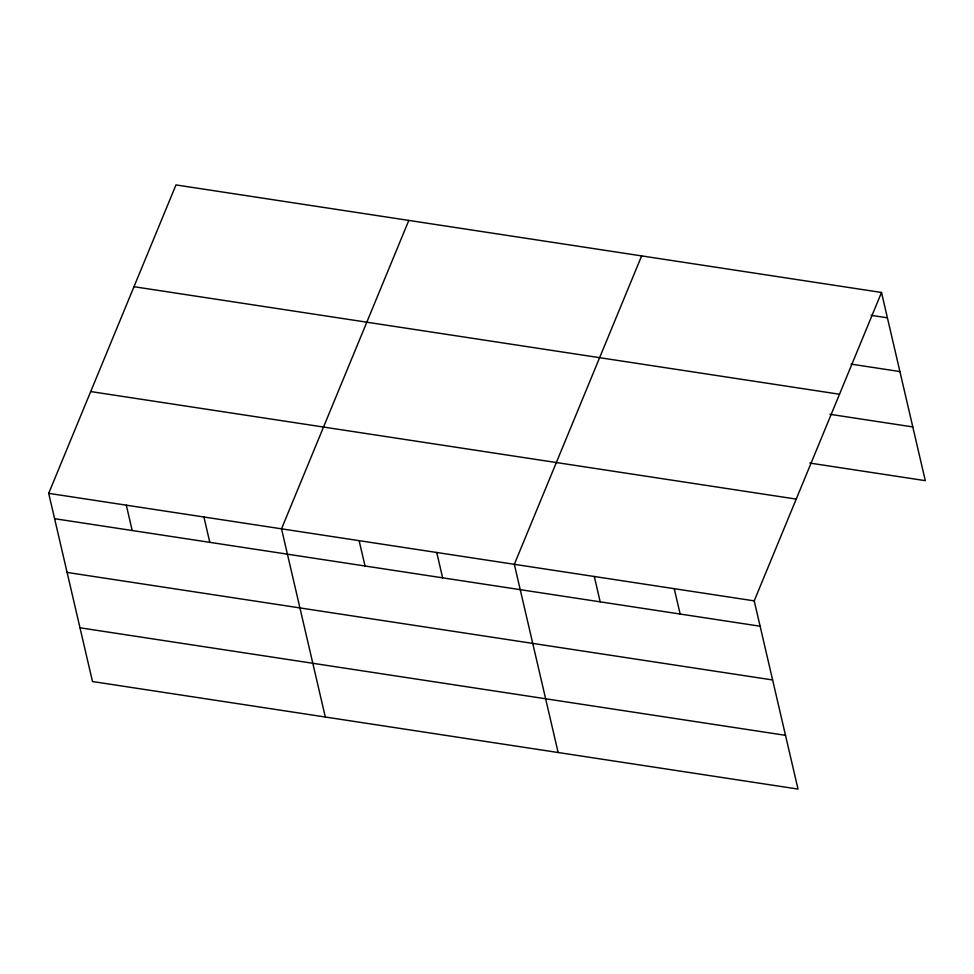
<?xml version="1.0" encoding="UTF-8"?>
<svg xmlns="http://www.w3.org/2000/svg" width="974" height="974" viewBox="0 0 974 974"><rect width="100%" height="100%" fill="white"/><g stroke="black" fill="none" stroke-linecap="round" stroke-linejoin="round"><path stroke-width="1.46" d="M881.507 292.468L754.217 600.873L798.01 789.074L92.493 681.532L48.7 493.343L175.99 184.926L881.507 292.468L925.3 480.657L809.808 463.064M408.812 220.416L281.523 528.821L325.316 717.022M641.635 255.906L514.333 564.311L558.139 752.512M871.121 315.332L887.399 317.816M851.045 364.106L899.915 371.557M133.986 286.709L839.503 394.239M829.872 414.291L912.796 426.929M90.704 391.56L796.221 499.102M48.7 493.343L754.217 600.873M54.605 518.692L760.11 626.221M67.109 572.432L772.613 679.962M79.99 627.792L785.507 735.333M674.251 588.686L680.156 614.034M594.298 576.498L600.191 601.847M436.729 552.477L442.634 577.838M359.126 540.655L365.031 566.004M203.907 516.999L209.812 542.348M126.303 505.165L132.208 530.526"/></g></svg>
